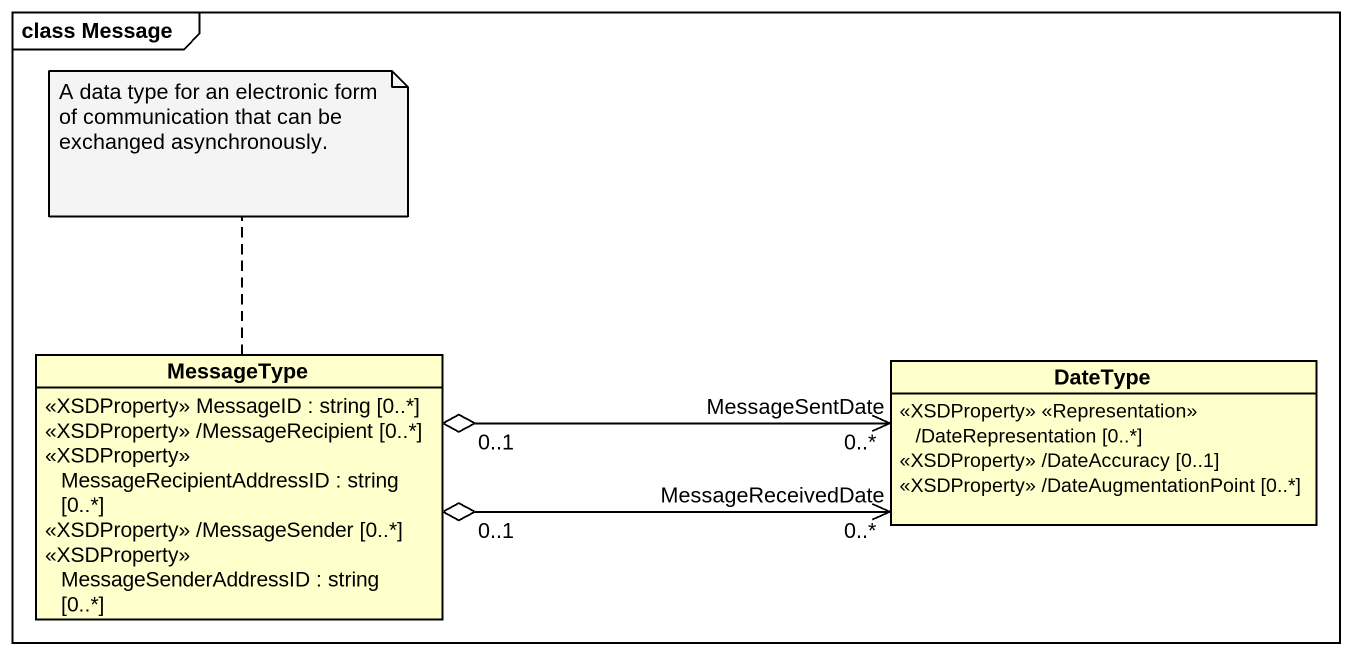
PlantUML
@startuml
mainframe class Message
hide circle
hide empty members
class MessageType {
  <<XSDProperty>> MessageID : string [0..*]
  <<XSDProperty>> /MessageRecipient [0..*]
  <<XSDProperty>> MessageRecipientAddressID : string [0..*]
  <<XSDProperty>> /MessageSender [0..*]
  <<XSDProperty>> MessageSenderAddressID : string [0..*]
}
class DateType {
  <<XSDProperty>> <<Representation>> /DateRepresentation [0..*]
  <<XSDProperty>> /DateAccuracy [0..1]
  <<XSDProperty>> /DateAugmentationPoint [0..*]
}
MessageType "0..1" o-right-> "MessageSentDate\n0..*" DateType
MessageType "0..1" o-right-> "MessageReceivedDate\n0..*" DateType
note top of MessageType : A data type for an electronic form of communication that can be exchanged asynchronously.
@enduml
